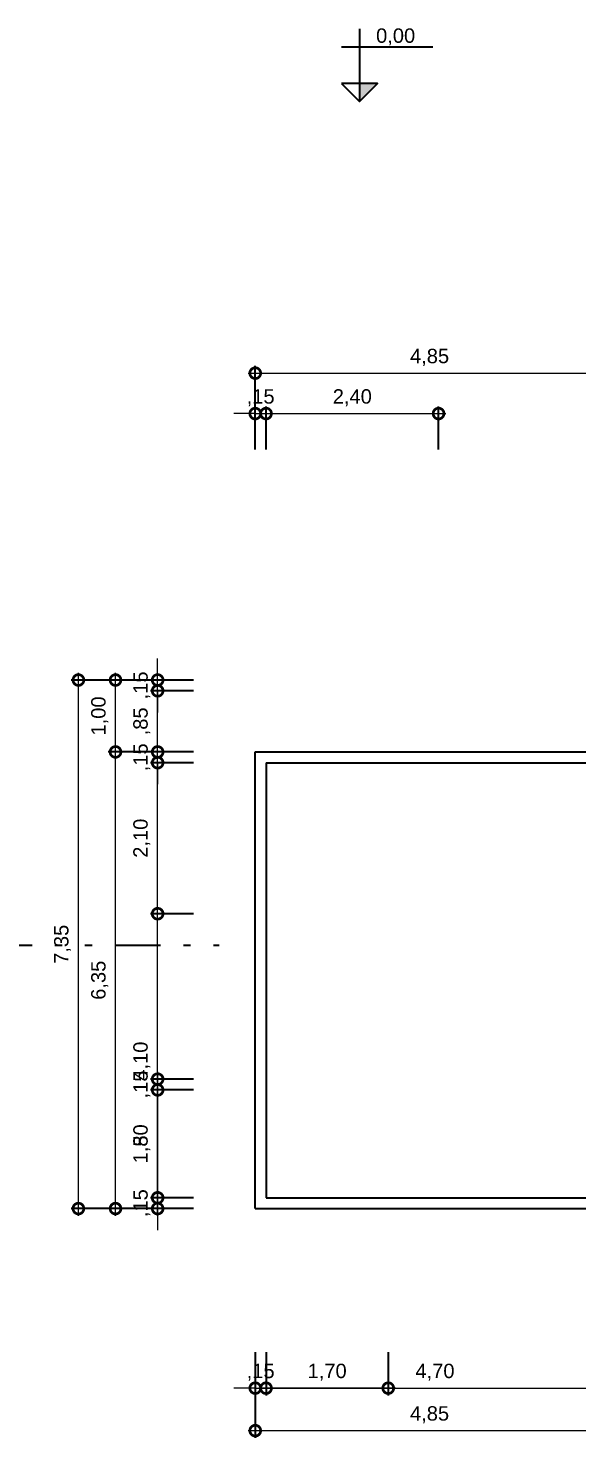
# Model space of a CAD drawing. Header units: metres. Extents: x 47902.7 to 47959.3, y 23403.3 to 23443.2.
# Drawn here: x 47936.63 to 47944.27, y 23423.63 to 23443.23 of the extents above; entities that cross this region are included whole.
import ezdxf
from ezdxf.enums import TextEntityAlignment as Align

# ---------------------------------------------------------------- set-up
doc = ezdxf.new("R2010")
doc.units = ezdxf.units.M
doc.header["$LTSCALE"] = 0.25
doc.linetypes.add('DIVIDEX2', pattern=[63.5, 25.4, -12.7, 0, -12.7, 0, -12.7])
for name, color, linetype in [('ARQ_ALV CT', 7, 'Continuous'), ('SIMB_01', 1, 'Continuous'), ('SIMB_LCT', 7, 'DIVIDEX2'), ('SIMB_PREENCHIMENTO', 253, 'Continuous'), ('SIMB_TXT', 1, 'Continuous')]:
    doc.layers.add(name, color=color, linetype=linetype)
doc.layers.add('ARQ_COTA_AZUL', color=5, linetype='Continuous', lineweight=20, true_color=0x0000ff)
doc.styles.add('cota', font='arial.ttf')
doc.styles.add('SIMB', font='arial.ttf')
doc.dimstyles.new('Info 01 - annot', dxfattribs={"dimtxt": 2, "dimasz": 3, "dimexe": 1, "dimexo": 1, "dimgap": 1, "dimtad": 1, "dimzin": 4, "dimtxsty": 'cota', "dimblk": 'DOTSMALL', "dimcen": 2, "dimdle": 1, "dimclrd": 256, "dimclre": 256, "dimclrt": 1, "dimazin": 2, "dimtfac": 0.09, "dimtix": 1, "dimtmove": 2, "dimatfit": 2, "dimfxl": 5, "dimfxlon": 1, "dimtolj": 1, "dimtzin": 4, "dimlwd": -1, "dimarcsym": 1})

# ---------------------------------------------------------------- blocks, each defined once
blk = doc.blocks.new('*U32')
at = {"layer": 'SIMB_PREENCHIMENTO', "transparency": 33554587}
h = blk.add_hatch(color=256, dxfattribs=at)
h.dxf.hatch_style = 1
h.paths.add_polyline_path([(2.5, 2.5), (0, 2.5), (0, 0)])
at = {"layer": 'SIMB_01'}
for p, q in [((0, 10.06), (0, 0)), ((-2.5, 7.56), (10.18, 7.56))]:
    blk.add_line(p, q, dxfattribs=at)
blk.add_lwpolyline([(-2.5, 2.5), (0, 0), (2.5, 2.5), (-2.5, 2.5)], dxfattribs=at)
at = {"layer": 'SIMB_TXT', "style": 'SIMB'}
blk.add_attdef('00,00', (2.3, 8.14), '', height=2, dxfattribs=at)
blk = doc.blocks.new('_DotSmall')
at = {"color": 0, "linetype": 'ByBlock', "const_width": 0.5}
blk.add_lwpolyline([(-0.0625, 0, 1), (0.0625, 0, 1)], format="xyb", close=True, dxfattribs=at)
blk = doc.blocks.new('*D397')
at = {"layer": 'ARQ_COTA_AZUL', "transparency": 16777216}
for p, q in [((47938.434, 23426.963), (47938.434, 23427.263)), ((47938.434, 23426.813), (47938.434, 23426.963)), ((47938.434, 23426.813), (47938.434, 23426.513))]:
    blk.add_line(p, q, dxfattribs=at)
at = {"layer": 'ARQ_COTA_AZUL', "lineweight": -2, "transparency": 16777216}
for p, q in [((47938.934, 23426.963), (47938.334, 23426.963)), ((47938.934, 23426.813), (47938.334, 23426.813))]:
    blk.add_line(p, q, dxfattribs=at)
at = {"layer": 'Defpoints', "color": 0, "transparency": 16777216}
for p in [(47938.434, 23426.963), (47939.792, 23426.813), (47939.942, 23426.963)]:
    blk.add_point(p, dxfattribs=at)
at = {"layer": 'ARQ_COTA_AZUL', "transparency": 16777216, "xscale": 0.3, "yscale": 0.3, "zscale": 0.3}
for p, rotation in [((47938.434, 23426.963), 270), ((47938.434, 23426.813), 90)]:
    blk.add_blockref('_DotSmall', p, dxfattribs=dict(at, rotation=rotation))
at = {"layer": 'ARQ_COTA_AZUL', "color": 1, "transparency": 16777216, "insert": (47938.214, 23426.888), "char_height": 0.2, "attachment_point": 5, "rotation": 90, "style": 'cota'}
blk.add_mtext('\\A1;,15', dxfattribs=at)
blk = doc.blocks.new('*D399')
at = {"layer": 'ARQ_COTA_AZUL', "transparency": 16777216}
blk.add_line((47938.434, 23426.863), (47938.434, 23428.563), dxfattribs=at)
at = {"layer": 'ARQ_COTA_AZUL', "lineweight": -2, "transparency": 16777216}
for p, q in [((47938.934, 23428.463), (47938.334, 23428.463)), ((47938.934, 23426.963), (47938.334, 23426.963))]:
    blk.add_line(p, q, dxfattribs=at)
at = {"layer": 'Defpoints', "color": 0, "transparency": 16777216}
for p in [(47938.434, 23428.463), (47939.942, 23428.463), (47939.942, 23426.963)]:
    blk.add_point(p, dxfattribs=at)
at = {"layer": 'ARQ_COTA_AZUL', "transparency": 16777216, "xscale": 0.3, "yscale": 0.3, "zscale": 0.3}
for p, rotation in [((47938.434, 23428.463), 90), ((47938.434, 23426.963), 270)]:
    blk.add_blockref('_DotSmall', p, dxfattribs=dict(at, rotation=rotation))
at = {"layer": 'ARQ_COTA_AZUL', "color": 1, "transparency": 16777216, "insert": (47938.214, 23427.713), "char_height": 0.2, "attachment_point": 5, "rotation": 90, "style": 'cota'}
blk.add_mtext('\\A1;1,50', dxfattribs=at)
blk = doc.blocks.new('*D401')
at = {"layer": 'ARQ_COTA_AZUL', "transparency": 16777216}
for p, q in [((47938.434, 23428.613), (47938.434, 23428.913)), ((47938.434, 23428.463), (47938.434, 23428.613)), ((47938.434, 23428.463), (47938.434, 23428.163))]:
    blk.add_line(p, q, dxfattribs=at)
at = {"layer": 'ARQ_COTA_AZUL', "lineweight": -2, "transparency": 16777216}
for p, q in [((47938.934, 23428.613), (47938.334, 23428.613)), ((47938.934, 23428.463), (47938.334, 23428.463))]:
    blk.add_line(p, q, dxfattribs=at)
at = {"layer": 'Defpoints', "color": 0, "transparency": 16777216}
for p in [(47938.434, 23428.613), (47939.792, 23428.613), (47939.942, 23428.463)]:
    blk.add_point(p, dxfattribs=at)
at = {"layer": 'ARQ_COTA_AZUL', "transparency": 16777216, "xscale": 0.3, "yscale": 0.3, "zscale": 0.3}
for p, rotation in [((47938.434, 23428.613), 270), ((47938.434, 23428.463), 90)]:
    blk.add_blockref('_DotSmall', p, dxfattribs=dict(at, rotation=rotation))
at = {"layer": 'ARQ_COTA_AZUL', "color": 1, "transparency": 16777216, "insert": (47938.214, 23428.538), "char_height": 0.2, "attachment_point": 5, "rotation": 90, "style": 'cota'}
blk.add_mtext('\\A1;,15', dxfattribs=at)
blk = doc.blocks.new('*D403')
at = {"layer": 'ARQ_COTA_AZUL', "lineweight": -2, "transparency": 16777216}
for p, q in [((47938.934, 23428.613), (47938.334, 23428.613)), ((47938.934, 23426.813), (47938.334, 23426.813))]:
    blk.add_line(p, q, dxfattribs=at)
at = {"layer": 'ARQ_COTA_AZUL', "transparency": 16777216}
blk.add_line((47938.434, 23428.713), (47938.434, 23426.713), dxfattribs=at)
at = {"layer": 'Defpoints', "color": 0, "transparency": 16777216}
for p in [(47939.792, 23428.613), (47938.434, 23426.813), (47939.792, 23426.813)]:
    blk.add_point(p, dxfattribs=at)
at = {"layer": 'ARQ_COTA_AZUL', "transparency": 16777216, "xscale": 0.3, "yscale": 0.3, "zscale": 0.3}
for p, rotation in [((47938.434, 23428.613), 90), ((47938.434, 23426.813), 270)]:
    blk.add_blockref('_DotSmall', p, dxfattribs=dict(at, rotation=rotation))
at = {"layer": 'ARQ_COTA_AZUL', "color": 1, "transparency": 16777216, "insert": (47938.214, 23427.713), "char_height": 0.2, "attachment_point": 5, "rotation": 90, "style": 'cota'}
blk.add_mtext('\\A1;1,80', dxfattribs=at)
blk = doc.blocks.new('*D325')
at = {"layer": 'ARQ_COTA_AZUL', "lineweight": -2, "transparency": 16777216}
for p, q in [((47938.934, 23430.913), (47938.334, 23430.913)), ((47938.934, 23426.813), (47938.334, 23426.813))]:
    blk.add_line(p, q, dxfattribs=at)
at = {"layer": 'ARQ_COTA_AZUL', "transparency": 16777216}
blk.add_line((47938.434, 23426.713), (47938.434, 23431.013), dxfattribs=at)
at = {"layer": 'Defpoints', "color": 0, "transparency": 16777216}
for p in [(47938.434, 23430.913), (47939.942, 23430.913), (47939.792, 23426.813)]:
    blk.add_point(p, dxfattribs=at)
at = {"layer": 'ARQ_COTA_AZUL', "transparency": 16777216, "xscale": 0.3, "yscale": 0.3, "zscale": 0.3}
for p, rotation in [((47938.434, 23430.913), 90), ((47938.434, 23426.813), 270)]:
    blk.add_blockref('_DotSmall', p, dxfattribs=dict(at, rotation=rotation))
at = {"layer": 'ARQ_COTA_AZUL', "color": 1, "transparency": 16777216, "insert": (47938.214, 23428.863), "char_height": 0.2, "attachment_point": 5, "rotation": 90, "style": 'cota'}
blk.add_mtext('\\A1;4,10', dxfattribs=at)
blk = doc.blocks.new('*D327')
at = {"layer": 'ARQ_COTA_AZUL', "transparency": 16777216}
blk.add_line((47938.434, 23430.813), (47938.434, 23433.113), dxfattribs=at)
at = {"layer": 'ARQ_COTA_AZUL', "lineweight": -2, "transparency": 16777216}
for p, q in [((47938.934, 23433.013), (47938.334, 23433.013)), ((47938.934, 23430.913), (47938.334, 23430.913))]:
    blk.add_line(p, q, dxfattribs=at)
at = {"layer": 'Defpoints', "color": 0, "transparency": 16777216}
for p in [(47938.434, 23433.013), (47939.942, 23433.013), (47939.942, 23430.913)]:
    blk.add_point(p, dxfattribs=at)
at = {"layer": 'ARQ_COTA_AZUL', "transparency": 16777216, "xscale": 0.3, "yscale": 0.3, "zscale": 0.3}
for p, rotation in [((47938.434, 23433.013), 90), ((47938.434, 23430.913), 270)]:
    blk.add_blockref('_DotSmall', p, dxfattribs=dict(at, rotation=rotation))
at = {"layer": 'ARQ_COTA_AZUL', "color": 1, "transparency": 16777216, "insert": (47938.214, 23431.963), "char_height": 0.2, "attachment_point": 5, "rotation": 90, "style": 'cota'}
blk.add_mtext('\\A1;2,10', dxfattribs=at)
blk = doc.blocks.new('*D329')
at = {"layer": 'ARQ_COTA_AZUL', "transparency": 16777216}
for p, q in [((47938.434, 23433.163), (47938.434, 23433.463)), ((47938.434, 23433.013), (47938.434, 23433.163)), ((47938.434, 23433.013), (47938.434, 23432.713))]:
    blk.add_line(p, q, dxfattribs=at)
at = {"layer": 'ARQ_COTA_AZUL', "lineweight": -2, "transparency": 16777216}
for p, q in [((47938.934, 23433.163), (47938.334, 23433.163)), ((47938.934, 23433.013), (47938.334, 23433.013))]:
    blk.add_line(p, q, dxfattribs=at)
at = {"layer": 'Defpoints', "color": 0, "transparency": 16777216}
for p in [(47938.434, 23433.163), (47939.792, 23433.163), (47939.942, 23433.013)]:
    blk.add_point(p, dxfattribs=at)
at = {"layer": 'ARQ_COTA_AZUL', "transparency": 16777216, "xscale": 0.3, "yscale": 0.3, "zscale": 0.3}
for p, rotation in [((47938.434, 23433.163), 270), ((47938.434, 23433.013), 90)]:
    blk.add_blockref('_DotSmall', p, dxfattribs=dict(at, rotation=rotation))
at = {"layer": 'ARQ_COTA_AZUL', "color": 1, "transparency": 16777216, "insert": (47938.214, 23433.088), "char_height": 0.2, "attachment_point": 5, "rotation": 90, "style": 'cota'}
blk.add_mtext('\\A1;,15', dxfattribs=at)
blk = doc.blocks.new('*D331')
at = {"layer": 'ARQ_COTA_AZUL', "transparency": 16777216}
blk.add_line((47938.434, 23433.063), (47938.434, 23434.113), dxfattribs=at)
at = {"layer": 'ARQ_COTA_AZUL', "lineweight": -2, "transparency": 16777216}
for p, q in [((47938.934, 23434.013), (47938.334, 23434.013)), ((47938.934, 23433.163), (47938.334, 23433.163))]:
    blk.add_line(p, q, dxfattribs=at)
at = {"layer": 'Defpoints', "color": 0, "transparency": 16777216}
for p in [(47938.434, 23434.013), (47944.792, 23434.013), (47939.792, 23433.163)]:
    blk.add_point(p, dxfattribs=at)
at = {"layer": 'ARQ_COTA_AZUL', "transparency": 16777216, "xscale": 0.3, "yscale": 0.3, "zscale": 0.3}
for p, rotation in [((47938.434, 23434.013), 90), ((47938.434, 23433.163), 270)]:
    blk.add_blockref('_DotSmall', p, dxfattribs=dict(at, rotation=rotation))
at = {"layer": 'ARQ_COTA_AZUL', "color": 1, "transparency": 16777216, "insert": (47938.214, 23433.588), "char_height": 0.2, "attachment_point": 5, "rotation": 90, "style": 'cota'}
blk.add_mtext('\\A1;,85', dxfattribs=at)
blk = doc.blocks.new('*D333')
at = {"layer": 'ARQ_COTA_AZUL', "transparency": 16777216}
for p, q in [((47938.434, 23434.163), (47938.434, 23434.463)), ((47938.434, 23434.013), (47938.434, 23434.163)), ((47938.434, 23434.013), (47938.434, 23433.713))]:
    blk.add_line(p, q, dxfattribs=at)
at = {"layer": 'ARQ_COTA_AZUL', "lineweight": -2, "transparency": 16777216}
for p, q in [((47938.934, 23434.163), (47938.334, 23434.163)), ((47938.934, 23434.013), (47938.334, 23434.013))]:
    blk.add_line(p, q, dxfattribs=at)
at = {"layer": 'Defpoints', "color": 0, "transparency": 16777216}
for p in [(47938.434, 23434.163), (47944.642, 23434.163), (47944.792, 23434.013)]:
    blk.add_point(p, dxfattribs=at)
at = {"layer": 'ARQ_COTA_AZUL', "transparency": 16777216, "xscale": 0.3, "yscale": 0.3, "zscale": 0.3}
for p, rotation in [((47938.434, 23434.163), 270), ((47938.434, 23434.013), 90)]:
    blk.add_blockref('_DotSmall', p, dxfattribs=dict(at, rotation=rotation))
at = {"layer": 'ARQ_COTA_AZUL', "color": 1, "transparency": 16777216, "insert": (47938.214, 23434.088), "char_height": 0.2, "attachment_point": 5, "rotation": 90, "style": 'cota'}
blk.add_mtext('\\A1;,15', dxfattribs=at)
blk = doc.blocks.new('*D335')
at = {"layer": 'ARQ_COTA_AZUL', "transparency": 16777216}
blk.add_line((47937.848, 23426.713), (47937.848, 23433.263), dxfattribs=at)
at = {"layer": 'ARQ_COTA_AZUL', "lineweight": -2, "transparency": 16777216}
for p, q in [((47938.348, 23433.163), (47937.748, 23433.163)), ((47938.348, 23426.813), (47937.748, 23426.813))]:
    blk.add_line(p, q, dxfattribs=at)
at = {"layer": 'Defpoints', "color": 0, "transparency": 16777216}
for p in [(47937.848, 23433.163), (47939.792, 23433.163), (47939.792, 23426.813)]:
    blk.add_point(p, dxfattribs=at)
at = {"layer": 'ARQ_COTA_AZUL', "transparency": 16777216, "xscale": 0.3, "yscale": 0.3, "zscale": 0.3}
for p, rotation in [((47937.848, 23433.163), 90), ((47937.848, 23426.813), 270)]:
    blk.add_blockref('_DotSmall', p, dxfattribs=dict(at, rotation=rotation))
at = {"layer": 'ARQ_COTA_AZUL', "color": 1, "transparency": 16777216, "insert": (47937.628, 23429.988), "char_height": 0.2, "attachment_point": 5, "rotation": 90, "style": 'cota'}
blk.add_mtext('\\A1;6,35', dxfattribs=at)
blk = doc.blocks.new('*D337')
at = {"layer": 'ARQ_COTA_AZUL', "transparency": 16777216}
blk.add_line((47937.848, 23433.063), (47937.848, 23434.263), dxfattribs=at)
at = {"layer": 'ARQ_COTA_AZUL', "lineweight": -2, "transparency": 16777216}
for p, q in [((47938.348, 23434.163), (47937.748, 23434.163)), ((47938.348, 23433.163), (47937.748, 23433.163))]:
    blk.add_line(p, q, dxfattribs=at)
at = {"layer": 'Defpoints', "color": 0, "transparency": 16777216}
for p in [(47937.848, 23434.163), (47944.642, 23434.163), (47939.792, 23433.163)]:
    blk.add_point(p, dxfattribs=at)
at = {"layer": 'ARQ_COTA_AZUL', "transparency": 16777216, "xscale": 0.3, "yscale": 0.3, "zscale": 0.3}
for p, rotation in [((47937.848, 23434.163), 90), ((47937.848, 23433.163), 270)]:
    blk.add_blockref('_DotSmall', p, dxfattribs=dict(at, rotation=rotation))
at = {"layer": 'ARQ_COTA_AZUL', "color": 1, "transparency": 16777216, "insert": (47937.628, 23433.663), "char_height": 0.2, "attachment_point": 5, "rotation": 90, "style": 'cota'}
blk.add_mtext('\\A1;1,00', dxfattribs=at)
blk = doc.blocks.new('*D339')
at = {"layer": 'ARQ_COTA_AZUL', "transparency": 16777216}
blk.add_line((47937.332, 23426.713), (47937.332, 23434.263), dxfattribs=at)
at = {"layer": 'ARQ_COTA_AZUL', "lineweight": -2, "transparency": 16777216}
for p, q in [((47937.832, 23434.163), (47937.232, 23434.163)), ((47937.832, 23426.813), (47937.232, 23426.813))]:
    blk.add_line(p, q, dxfattribs=at)
at = {"layer": 'Defpoints', "color": 0, "transparency": 16777216}
for p in [(47937.332, 23434.163), (47939.792, 23434.163), (47939.792, 23426.813)]:
    blk.add_point(p, dxfattribs=at)
at = {"layer": 'ARQ_COTA_AZUL', "transparency": 16777216, "xscale": 0.3, "yscale": 0.3, "zscale": 0.3}
for p, rotation in [((47937.332, 23434.163), 90), ((47937.332, 23426.813), 270)]:
    blk.add_blockref('_DotSmall', p, dxfattribs=dict(at, rotation=rotation))
at = {"layer": 'ARQ_COTA_AZUL', "color": 1, "transparency": 16777216, "insert": (47937.112, 23430.488), "char_height": 0.2, "attachment_point": 5, "rotation": 90, "style": 'cota'}
blk.add_mtext('\\A1;7,35', dxfattribs=at)
blk = doc.blocks.new('*D341')
at = {"layer": 'ARQ_COTA_AZUL', "lineweight": -2, "transparency": 16777216}
for p, q in [((47939.792, 23437.368), (47939.792, 23437.968)), ((47939.942, 23437.368), (47939.942, 23437.968))]:
    blk.add_line(p, q, dxfattribs=at)
at = {"layer": 'ARQ_COTA_AZUL', "transparency": 16777216}
for p, q in [((47939.792, 23437.868), (47939.492, 23437.868)), ((47939.792, 23437.868), (47939.942, 23437.868)), ((47939.942, 23437.868), (47940.242, 23437.868))]:
    blk.add_line(p, q, dxfattribs=at)
at = {"layer": 'Defpoints', "color": 0, "transparency": 16777216}
for p in [(47939.942, 23437.868), (47939.792, 23433.163), (47939.942, 23433.013)]:
    blk.add_point(p, dxfattribs=at)
at = {"layer": 'ARQ_COTA_AZUL', "transparency": 16777216, "xscale": 0.3, "yscale": 0.3, "zscale": 0.3}
blk.add_blockref('_DotSmall', (47939.792, 23437.868), dxfattribs=at)
at = {"layer": 'ARQ_COTA_AZUL', "transparency": 16777216, "xscale": 0.3, "yscale": 0.3, "zscale": 0.3, "rotation": 180}
blk.add_blockref('_DotSmall', (47939.942, 23437.868), dxfattribs=at)
at = {"layer": 'ARQ_COTA_AZUL', "color": 1, "transparency": 16777216, "insert": (47939.867, 23438.088), "char_height": 0.2, "attachment_point": 5, "style": 'cota'}
blk.add_mtext('\\A1;,15', dxfattribs=at)
blk = doc.blocks.new('*D343')
at = {"layer": 'ARQ_COTA_AZUL', "lineweight": -2, "transparency": 16777216}
for p, q in [((47939.942, 23437.368), (47939.942, 23437.968)), ((47942.342, 23437.368), (47942.342, 23437.968))]:
    blk.add_line(p, q, dxfattribs=at)
at = {"layer": 'ARQ_COTA_AZUL', "transparency": 16777216}
blk.add_line((47939.842, 23437.868), (47942.442, 23437.868), dxfattribs=at)
at = {"layer": 'Defpoints', "color": 0, "transparency": 16777216}
for p in [(47942.342, 23437.868), (47939.942, 23433.013), (47942.342, 23433.013)]:
    blk.add_point(p, dxfattribs=at)
at = {"layer": 'ARQ_COTA_AZUL', "transparency": 16777216, "xscale": 0.3, "yscale": 0.3, "zscale": 0.3, "rotation": 180}
blk.add_blockref('_DotSmall', (47939.942, 23437.868), dxfattribs=at)
at = {"layer": 'ARQ_COTA_AZUL', "transparency": 16777216, "xscale": 0.3, "yscale": 0.3, "zscale": 0.3}
blk.add_blockref('_DotSmall', (47942.342, 23437.868), dxfattribs=at)
at = {"layer": 'ARQ_COTA_AZUL', "color": 1, "transparency": 16777216, "insert": (47941.142, 23438.088), "char_height": 0.2, "attachment_point": 5, "style": 'cota'}
blk.add_mtext('\\A1;2,40', dxfattribs=at)
blk = doc.blocks.new('*D347')
at = {"layer": 'ARQ_COTA_AZUL', "transparency": 16777216}
blk.add_line((47939.692, 23438.43), (47944.742, 23438.43), dxfattribs=at)
at = {"layer": 'ARQ_COTA_AZUL', "lineweight": -2, "transparency": 16777216}
for p, q in [((47939.792, 23437.93), (47939.792, 23438.53)), ((47944.642, 23437.93), (47944.642, 23438.53))]:
    blk.add_line(p, q, dxfattribs=at)
at = {"layer": 'Defpoints', "color": 0, "transparency": 16777216}
for p in [(47944.642, 23438.43), (47939.792, 23433.163), (47944.642, 23433.163)]:
    blk.add_point(p, dxfattribs=at)
at = {"layer": 'ARQ_COTA_AZUL', "transparency": 16777216, "xscale": 0.3, "yscale": 0.3, "zscale": 0.3, "rotation": 180}
blk.add_blockref('_DotSmall', (47939.792, 23438.43), dxfattribs=at)
at = {"layer": 'ARQ_COTA_AZUL', "transparency": 16777216, "xscale": 0.3, "yscale": 0.3, "zscale": 0.3}
blk.add_blockref('_DotSmall', (47944.642, 23438.43), dxfattribs=at)
at = {"layer": 'ARQ_COTA_AZUL', "color": 1, "transparency": 16777216, "insert": (47942.217, 23438.65), "char_height": 0.2, "attachment_point": 5, "style": 'cota'}
blk.add_mtext('\\A1;4,85', dxfattribs=at)
blk = doc.blocks.new('*U143')
at = {"layer": 'SIMB_PREENCHIMENTO', "transparency": 33554587}
h = blk.add_hatch(color=256, dxfattribs=at)
h.dxf.hatch_style = 1
h.paths.add_polyline_path([(0, 8.48), (-4.15, 4.33, -0.401827), (4.15, 4.33)])
h = blk.add_hatch(color=256, dxfattribs=at)
h.dxf.hatch_style = 1
h.paths.add_polyline_path([(-4.33, 4.15), (-8.48, 0), (-6, 0, -0.193399)])
h = blk.add_hatch(color=256, dxfattribs=at)
h.dxf.hatch_style = 1
h.paths.add_polyline_path([(4.33, 4.15, -0.193399), (6, 0), (8.48, 0)])
at = {"layer": 'SIMB_01'}
for p, q in [((-8.48, 0), (0, 8.48)), ((8.48, 0), (0, 8.48)), ((-6, 0), (-8.48, 0)), ((-6, 0), (6, 0)), ((6, 0), (8.48, 0))]:
    blk.add_line(p, q, dxfattribs=at)
blk.add_circle((0, 0), 6, dxfattribs=at)
at = {"layer": 'SIMB_LCT'}
blk.add_line((8.48, 0), (40.85, 0), dxfattribs=at)
at = {"layer": 'SIMB_TXT', "style": 'SIMB'}
for tag, height, p in [('000', 3.5, (0, 2.25)), ('999', 2, (0, -2.53))]:
    blk.add_attdef(tag, text='', height=height, dxfattribs=at).set_placement(p, align=Align.MIDDLE_CENTER)
blk = doc.blocks.new('*D379')
at = {"layer": 'ARQ_COTA_AZUL', "lineweight": -2, "transparency": 16777216}
for p, q in [((47939.792, 23424.816), (47939.792, 23424.216)), ((47939.942, 23424.816), (47939.942, 23424.216))]:
    blk.add_line(p, q, dxfattribs=at)
at = {"layer": 'ARQ_COTA_AZUL', "transparency": 16777216}
for p, q in [((47939.792, 23424.316), (47939.492, 23424.316)), ((47939.792, 23424.316), (47939.942, 23424.316)), ((47939.942, 23424.316), (47940.242, 23424.316))]:
    blk.add_line(p, q, dxfattribs=at)
at = {"layer": 'Defpoints', "color": 0, "transparency": 16777216}
for p in [(47939.942, 23430.913), (47939.792, 23426.813), (47939.942, 23424.316)]:
    blk.add_point(p, dxfattribs=at)
at = {"layer": 'ARQ_COTA_AZUL', "transparency": 16777216, "xscale": 0.3, "yscale": 0.3, "zscale": 0.3}
blk.add_blockref('_DotSmall', (47939.792, 23424.316), dxfattribs=at)
at = {"layer": 'ARQ_COTA_AZUL', "transparency": 16777216, "xscale": 0.3, "yscale": 0.3, "zscale": 0.3, "rotation": 180}
blk.add_blockref('_DotSmall', (47939.942, 23424.316), dxfattribs=at)
at = {"layer": 'ARQ_COTA_AZUL', "color": 1, "transparency": 16777216, "insert": (47939.867, 23424.537), "char_height": 0.2, "attachment_point": 5, "style": 'cota'}
blk.add_mtext('\\A1;,15', dxfattribs=at)
blk = doc.blocks.new('*D381')
at = {"layer": 'ARQ_COTA_AZUL', "lineweight": -2, "transparency": 16777216}
for p, q in [((47939.942, 23424.816), (47939.942, 23424.216)), ((47941.642, 23424.816), (47941.642, 23424.216))]:
    blk.add_line(p, q, dxfattribs=at)
at = {"layer": 'ARQ_COTA_AZUL', "transparency": 16777216}
blk.add_line((47939.842, 23424.316), (47941.742, 23424.316), dxfattribs=at)
at = {"layer": 'Defpoints', "color": 0, "transparency": 16777216}
for p in [(47939.942, 23430.913), (47941.642, 23426.963), (47941.642, 23424.316)]:
    blk.add_point(p, dxfattribs=at)
at = {"layer": 'ARQ_COTA_AZUL', "transparency": 16777216, "xscale": 0.3, "yscale": 0.3, "zscale": 0.3, "rotation": 180}
blk.add_blockref('_DotSmall', (47939.942, 23424.316), dxfattribs=at)
at = {"layer": 'ARQ_COTA_AZUL', "transparency": 16777216, "xscale": 0.3, "yscale": 0.3, "zscale": 0.3}
blk.add_blockref('_DotSmall', (47941.642, 23424.316), dxfattribs=at)
at = {"layer": 'ARQ_COTA_AZUL', "color": 1, "transparency": 16777216, "insert": (47940.792, 23424.537), "char_height": 0.2, "attachment_point": 5, "style": 'cota'}
blk.add_mtext('\\A1;1,70', dxfattribs=at)
blk = doc.blocks.new('*D383')
at = {"layer": 'ARQ_COTA_AZUL', "lineweight": -2, "transparency": 16777216}
for p, q in [((47939.942, 23424.816), (47939.942, 23424.216)), ((47941.642, 23424.816), (47941.642, 23424.216))]:
    blk.add_line(p, q, dxfattribs=at)
at = {"layer": 'ARQ_COTA_AZUL', "transparency": 16777216}
blk.add_line((47941.742, 23424.316), (47939.842, 23424.316), dxfattribs=at)
at = {"layer": 'Defpoints', "color": 0, "transparency": 16777216}
for p in [(47939.942, 23426.963), (47941.642, 23426.963), (47939.942, 23424.316)]:
    blk.add_point(p, dxfattribs=at)
at = {"layer": 'ARQ_COTA_AZUL', "transparency": 16777216, "xscale": 0.3, "yscale": 0.3, "zscale": 0.3, "rotation": 180}
blk.add_blockref('_DotSmall', (47939.942, 23424.316), dxfattribs=at)
at = {"layer": 'ARQ_COTA_AZUL', "transparency": 16777216, "xscale": 0.3, "yscale": 0.3, "zscale": 0.3}
blk.add_blockref('_DotSmall', (47941.642, 23424.316), dxfattribs=at)
at = {"layer": 'ARQ_COTA_AZUL', "color": 1, "transparency": 16777216, "insert": (47940.792, 23424.537), "char_height": 0.2, "attachment_point": 5, "style": 'cota'}
blk.add_mtext('\\A1;1,70', dxfattribs=at)
blk = doc.blocks.new('*D385')
at = {"layer": 'ARQ_COTA_AZUL', "lineweight": -2, "transparency": 16777216}
for p, q in [((47939.942, 23424.816), (47939.942, 23424.216)), ((47944.642, 23424.816), (47944.642, 23424.216))]:
    blk.add_line(p, q, dxfattribs=at)
at = {"layer": 'ARQ_COTA_AZUL', "transparency": 16777216}
blk.add_line((47939.842, 23424.316), (47944.742, 23424.316), dxfattribs=at)
at = {"layer": 'Defpoints', "color": 0, "transparency": 16777216}
for p in [(47939.942, 23426.963), (47944.642, 23426.963), (47944.642, 23424.316)]:
    blk.add_point(p, dxfattribs=at)
at = {"layer": 'ARQ_COTA_AZUL', "transparency": 16777216, "xscale": 0.3, "yscale": 0.3, "zscale": 0.3, "rotation": 180}
blk.add_blockref('_DotSmall', (47939.942, 23424.316), dxfattribs=at)
at = {"layer": 'ARQ_COTA_AZUL', "transparency": 16777216, "xscale": 0.3, "yscale": 0.3, "zscale": 0.3}
blk.add_blockref('_DotSmall', (47944.642, 23424.316), dxfattribs=at)
at = {"layer": 'ARQ_COTA_AZUL', "color": 1, "transparency": 16777216, "insert": (47942.292, 23424.537), "char_height": 0.2, "attachment_point": 5, "style": 'cota'}
blk.add_mtext('\\A1;4,70', dxfattribs=at)
blk = doc.blocks.new('*D373')
at = {"layer": 'ARQ_COTA_AZUL', "lineweight": -2, "transparency": 16777216}
for p, q in [((47939.792, 23424.225), (47939.792, 23423.625)), ((47944.642, 23424.225), (47944.642, 23423.625))]:
    blk.add_line(p, q, dxfattribs=at)
at = {"layer": 'ARQ_COTA_AZUL', "transparency": 16777216}
blk.add_line((47939.692, 23423.725), (47944.742, 23423.725), dxfattribs=at)
at = {"layer": 'Defpoints', "color": 0, "transparency": 16777216}
for p in [(47939.792, 23426.813), (47944.642, 23425.663), (47944.642, 23423.725)]:
    blk.add_point(p, dxfattribs=at)
at = {"layer": 'ARQ_COTA_AZUL', "transparency": 16777216, "xscale": 0.3, "yscale": 0.3, "zscale": 0.3, "rotation": 180}
blk.add_blockref('_DotSmall', (47939.792, 23423.725), dxfattribs=at)
at = {"layer": 'ARQ_COTA_AZUL', "transparency": 16777216, "xscale": 0.3, "yscale": 0.3, "zscale": 0.3}
blk.add_blockref('_DotSmall', (47944.642, 23423.725), dxfattribs=at)
at = {"layer": 'ARQ_COTA_AZUL', "color": 1, "transparency": 16777216, "insert": (47942.217, 23423.946), "char_height": 0.2, "attachment_point": 5, "style": 'cota'}
blk.add_mtext('\\A1;4,85', dxfattribs=at)

msp = doc.modelspace()

# ---------------------------------------------------------------- linework, layer by layer
at = {"layer": 'ARQ_ALV CT'}
for p, q in [((47939.792, 23426.813), (47939.792, 23433.163)), ((47939.792, 23433.163), (47944.642, 23433.163)), ((47939.942, 23433.013), (47944.642, 23433.013)), ((47939.942, 23433.013), (47939.942, 23426.963)), ((47939.792, 23426.813), (47944.642, 23426.813)), ((47939.942, 23426.963), (47944.642, 23426.963))]:
    msp.add_line(p, q, dxfattribs=at)

# ---------------------------------------------------------------- block references
at = {"xscale": 0.1, "yscale": 0.1, "zscale": 0.1}
for name, p, values in [('*U32', (47941.243, 23442.21), {'00,00': '0,00'}), ('*U143', (47935.205, 23430.476), {'999': '-', '000': 'B'})]:
    msp.add_blockref(name, p, dxfattribs=at).add_auto_attribs(values)

# ---------------------------------------------------------------- dimensions: what is measured, and where the dimension line sits
at = {"layer": 'ARQ_COTA_AZUL'}
for base, p1, p2, picture, middle in [((47944.642, 23438.43), (47939.792, 23433.163), (47944.642, 23433.163), '*D347', (47942.217, 23438.65)), ((47939.942, 23437.868), (47939.792, 23433.163), (47939.942, 23433.013), '*D341', (47939.867, 23438.088)), ((47942.342, 23437.868), (47939.942, 23433.013), (47942.342, 23433.013), '*D343', (47941.142, 23438.088)), ((47939.942, 23424.316), (47939.792, 23426.813), (47939.942, 23430.913), '*D379', (47939.867, 23424.537)), ((47941.642, 23424.316), (47939.942, 23430.913), (47941.642, 23426.963), '*D381', (47940.792, 23424.537)), ((47944.642, 23423.725), (47939.792, 23426.813), (47944.642, 23425.663), '*D373', (47942.217, 23423.946)), ((47939.942, 23424.316), (47941.642, 23426.963), (47939.942, 23426.963), '*D383', (47940.792, 23424.537)), ((47944.642, 23424.316), (47939.942, 23426.963), (47944.642, 23426.963), '*D385', (47942.292, 23424.537))]:
    dim = msp.add_linear_dim(base=base, p1=p1, p2=p2, dimstyle='Info 01 - annot', dxfattribs=at)
    dim.commit()
    dim.dimension.update_dxf_attribs({"geometry": picture, "text_midpoint": middle})
for base, p1, p2, picture, middle in [((47938.434, 23434.163), (47944.792, 23434.013), (47944.642, 23434.163), '*D333', (47938.214, 23434.088)), ((47937.332, 23434.163), (47939.792, 23426.813), (47939.792, 23434.163), '*D339', (47937.112, 23430.488)), ((47937.848, 23434.163), (47939.792, 23433.163), (47944.642, 23434.163), '*D337', (47937.628, 23433.663)), ((47938.434, 23434.013), (47939.792, 23433.163), (47944.792, 23434.013), '*D331', (47938.214, 23433.588)), ((47938.434, 23433.163), (47939.942, 23433.013), (47939.792, 23433.163), '*D329', (47938.214, 23433.088)), ((47937.848, 23433.163), (47939.792, 23426.813), (47939.792, 23433.163), '*D335', (47937.628, 23429.988)), ((47938.434, 23433.013), (47939.942, 23430.913), (47939.942, 23433.013), '*D327', (47938.214, 23431.963)), ((47938.434, 23430.913), (47939.792, 23426.813), (47939.942, 23430.913), '*D325', (47938.214, 23428.863)), ((47938.434, 23428.613), (47939.942, 23428.463), (47939.792, 23428.613), '*D401', (47938.214, 23428.538)), ((47938.434, 23426.813), (47939.792, 23428.613), (47939.792, 23426.813), '*D403', (47938.214, 23427.713)), ((47938.434, 23428.463), (47939.942, 23426.963), (47939.942, 23428.463), '*D399', (47938.214, 23427.713)), ((47938.434, 23426.963), (47939.792, 23426.813), (47939.942, 23426.963), '*D397', (47938.214, 23426.888))]:
    dim = msp.add_linear_dim(base=base, p1=p1, p2=p2, angle=90, dimstyle='Info 01 - annot', dxfattribs=at)
    dim.commit()
    dim.dimension.update_dxf_attribs({"geometry": picture, "text_midpoint": middle})

doc.saveas('drawing.dxf')
